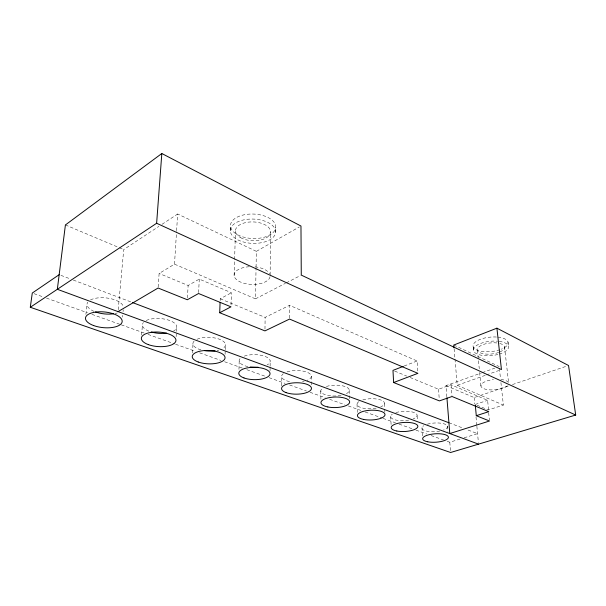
<?xml version="1.0" encoding="UTF-8"?>
<svg xmlns="http://www.w3.org/2000/svg" width="606" height="606" viewBox="0 0 606 606"><rect width="100%" height="100%" fill="white"/><g stroke="black" fill="none" stroke-linecap="round" stroke-linejoin="round"><path stroke-width="0.45" stroke-dasharray="3.03 2.27" d="M289.562 318.15L289.562 305.31L417.102 360.987L417.807 371.576M281.578 385.999L281.623 376.697M275.685 232.189A22.71 12.158 2.1 0 0 242.241 220.228A22.71 12.158 2.1 0 0 241.074 241.249A22.71 12.158 2.1 0 0 275.685 232.189L275.73 227.25A22.649 12.234 2.2 0 0 242.37 215.206A22.649 12.234 2.2 0 0 241.211 236.363A22.649 12.234 2.2 0 0 275.73 227.25M270.132 275.018L270.594 231.81M270.064 370.652L270.102 367.084M270.109 366.191L270.17 360.843M264.974 329.096L265.125 317.392L289.562 305.31M158.151 287.108L159.12 273.465L174.498 264.163L255.482 298.856L256.05 268.11M256.065 267.185L256.361 251.346L299.341 226.955M238.969 369.342L239.181 361.305M234.121 275.457L234.575 260.383M234.605 259.444L235.461 231.181M231.045 304.954L231.431 292.751L199.276 279.101L188.133 285.487L159.12 273.465M225.076 354.252L225.197 350.563M225.227 349.639L225.417 344.102M230.31 230.803L230.469 225.849M220.152 300.644L220.228 298.788L231.431 292.751M198.609 292.607L199.276 279.101M192.526 352.972L193.041 342.776M187.443 297.978L188.133 285.487M176.119 336.671L176.649 327.778M174.498 264.163L176.543 231.651M176.604 230.719L177.656 214.001L256.361 251.346M141.615 335.103L142.455 324.346M122.571 317.165L122.73 315.317M123.063 311.628L123.223 309.787M118.223 309.742L123.73 249.574L158.901 226.371M85.9 314.378L87.006 304.151M162.029 224.311L177.656 214.001M255.482 298.856L285.456 283.305M286.29 282.873L300.44 275.533M404.179 366.016L417.102 360.987M446.842 396.786L445.955 385.651L481.444 372.932M482.331 372.614L494.754 368.16M410.156 377.5L438.509 389.249L451.061 384.765L487.618 400.331L488.671 410.785M454.992 359.07L457.242 385.295L485.527 375.243M486.413 374.932L498.791 370.531M445.955 385.651L474.18 397.574L508.904 385.772M512.464 384.568L567.655 365.812M475.225 404.467L487.618 400.331M500.92 382.53L503.366 405.05L488.391 409.929L476.869 405.149M447.13 441.274L449.796 442.228L460.552 438.911M464.135 437.805L477.573 433.654L466.287 429.366M34.057 293.675L42.958 296.857M46.518 298.129L87.469 312.764M91.923 314.347L120.405 324.528M121.298 324.846L144.448 333.118M148.008 334.391L174.71 343.935M175.604 344.253L195.185 351.253M199.639 352.844L221.008 360.472M224.568 361.744L242.37 368.107M246.824 369.698L265.519 376.379M269.079 377.652L285.1 383.378M289.554 384.969L306.469 391.014M310.03 392.287L325.164 397.695M329.611 399.286L344.746 404.687M348.306 405.959L360.775 410.413M365.221 412.004L382.136 418.049M383.03 418.367L395.491 422.821M399.051 424.094L412.406 428.866M415.966 430.139L426.654 433.957M431.101 435.547L443.562 440.001M60.933 275.359L69.781 278.722M73.326 280.07L131.707 302.25M448.925 422.768L462.817 428.048M220.228 298.788L265.125 317.392M394.695 371.092L406.717 376.076M65.41 224.947L118.511 247.369M119.382 247.74L123.73 249.574M457.242 385.295L503.366 405.05M453.78 345.026L499.192 366.569M507.964 341.943L508.434 346.026M504.548 346.882L508.616 383.106A13.93 5.174 -5.3 0 0 500.639 379.447M499.389 368.448L500.511 378.773M488.671 412.694L489.413 420.079M477.445 350.215L479.263 368.706M479.626 372.41L480.982 386.272M473.263 347.003L473.65 351.063M474.18 397.574L474.793 404.05M476.013 417.004L476.793 425.329M476.877 426.253L478.392 442.38M454.106 348.768L454.909 358.138M451.061 384.765L451.962 395.604M449.796 442.228L450.47 450.629M447.448 426.041L447.872 431.389M438.509 389.249L439.259 399.104M421.988 427.609L422.579 436.509M417.095 415.807L417.39 420.382M390.673 416.254L391.097 424.503M384.454 403.596L384.681 408.315M384.727 409.262L384.863 412.095M357.025 404.05L357.32 412.557M349.298 390.446L349.571 399.437M320.779 390.9L320.922 399.907M311.325 376.235L311.37 380.886M311.386 381.81L311.423 385.53M497.92 337.141A17.619 7.234 -5.8 0 1 501.321 349.2M499.836 349.753A17.619 7.234 -5.8 0 1 473.089 346.465A17.619 7.234 -5.8 0 1 497.064 337.065M507.313 385.855A13.93 5.174 -5.3 0 1 483.414 388.514A13.93 5.174 -5.3 0 1 493.466 379.561M499.723 343.466A13.673 5.56 -5.7 0 1 499.48 352.131M498.776 352.404A13.673 5.56 -5.7 0 1 480.747 353.018A13.673 5.56 -5.7 0 1 480.937 345.549A13.673 5.56 -5.7 0 1 499.011 343.299M270.049 276.722A18.013 8.855 1.7 0 1 251.967 284.403A18.013 8.855 1.7 0 1 234.158 275.768A18.013 8.855 1.7 0 1 249.437 266.731M255.02 266.875A18.013 8.855 1.7 0 1 269.503 273.654M499.215 341.367A17.657 7.181 -5.7 0 1 508.578 346.897A17.657 7.181 -5.7 0 1 499.488 354.033M497.859 354.495A17.657 7.181 -5.7 0 1 473.415 349.973A17.657 7.181 -5.7 0 1 497.518 341.186M395.892 412.61A13.271 4.659 -2.9 0 1 413.898 412.459A13.271 4.659 -2.9 0 1 413.239 418.852M408.724 420.094A13.271 4.659 -2.9 0 1 393.93 419.488A13.271 4.659 -2.9 0 1 392.302 414.231M362.82 399.922A13.741 5.022 -2.2 0 1 381.113 400.112A13.741 5.022 -2.2 0 1 380.742 406.861M376.167 408.186A13.741 5.022 -2.2 0 1 360.328 407.376A13.741 5.022 -2.2 0 1 359.108 401.483M326.392 386.461A14.264 5.416 -1.4 0 1 345.473 386.689A14.264 5.416 -1.4 0 1 345.761 393.953M341.133 395.37A14.264 5.416 -1.4 0 1 324.99 394.642A14.264 5.416 -1.4 0 1 322.112 388.575M287.002 371.917A14.855 5.855 -0.3 0 1 307.371 372.357A14.855 5.855 -0.3 0 1 307.144 380.401M304.151 381.356A14.855 5.855 -0.3 0 1 302.447 381.712M289.486 381.583A14.855 5.855 -0.3 0 1 283.313 373.72M244.279 356.131A15.529 6.333 0.9 0 1 265.133 356.434A15.529 6.333 0.9 0 1 267.102 364.926M247.945 366.6A15.529 6.333 0.9 0 1 240.62 358.085M197.018 339.262A16.309 6.855 2.3 0 1 219.213 339.148A16.309 6.855 2.3 0 1 222.675 348.533M218.789 350.094A16.309 6.855 2.3 0 1 217.016 350.51M200.942 349.867A16.309 6.855 2.3 0 1 194.162 341.072M146.205 320.521A17.218 7.423 4 0 1 170.074 320.65A17.218 7.423 4 0 1 173.407 331.141M148.826 331.141A17.218 7.423 4 0 1 143.425 322.49M427.328 424.2A12.84 4.333 -3.5 0 1 444.675 424.041A12.84 4.333 -3.5 0 1 443.509 430.018M439.82 431.04A12.84 4.333 -3.5 0 1 425.117 430.722A12.84 4.333 -3.5 0 1 423.73 425.723M117.337 312.938A18.294 8.045 5.9 0 1 115.095 313.514M94.006 311.348A18.294 8.045 5.9 0 1 87.787 302.121M90.453 299.955A18.294 8.045 5.9 0 1 109.103 298.341A18.294 8.045 5.9 0 1 123.079 305.818M240.605 237.658A17.582 9.408 2.1 0 0 269.996 234.219A17.582 9.408 2.1 0 0 248.468 222.122A17.582 9.408 2.1 0 0 240.605 237.658"/><path stroke-width="0.91" d="M403.316 366.35L392.976 370.38L393.62 382.53L417.92 373.341L289.562 319.067L264.951 330.899L219.705 312.741L220.084 302.508M496.912 328.172L568.542 365.509L575.7 415.042L450.614 452.493L30.3 307.272L156.628 223.273L161.825 153.507L300.97 226.03L301.273 275.101L501.442 369.592L496.912 328.172L453.78 345.026L454.023 347.836M30.3 307.272L32.277 293.039L59.168 274.692M161.825 153.507L65.41 224.947L57.335 289.297L478.558 444.13M118.049 311.62L158.09 288.017L187.345 299.758L198.571 293.509L230.984 306.833L219.705 312.741M475.316 405.406L476.286 415.701L488.762 411.656L452.038 396.506L439.395 400.899L393.62 382.53M132.593 302.583L448.925 422.768M476.286 415.701L489.512 421.003L449.788 433.555L446.917 397.718M156.628 223.273L575.7 415.042M258.103 367.198A15.529 6.333 0.9 0 1 250.187 366.986M215.107 350.813A16.309 6.855 2.3 0 1 204.396 350.624M166.574 333.133A17.218 7.423 4 0 1 151.212 331.967M113.474 313.787A18.294 8.045 5.9 0 1 95.543 311.954M396.816 431.017A13.34 4.537 -2.9 0 0 417.799 426.798A13.34 4.537 -2.9 0 0 398.983 423.079A13.34 4.537 -2.9 0 0 396.816 431.017M363.592 419.428A13.817 4.893 -2.2 0 0 384.999 414.928A13.817 4.893 -2.2 0 0 365.054 410.921A13.817 4.893 -2.2 0 0 363.592 419.428M327.816 406.959A14.355 5.28 -1.4 0 0 349.654 402.142A14.355 5.28 -1.4 0 0 328.467 397.794A14.355 5.28 -1.4 0 0 327.816 406.959M286.07 392.612A14.953 5.712 -0.4 0 0 310.992 389.794A14.953 5.712 -0.4 0 0 292.456 382.992A14.953 5.712 -0.4 0 0 286.07 392.612M243.983 377.947A15.635 6.181 0.8 0 0 269.723 374.925A15.635 6.181 0.8 0 0 249.574 367.539A15.635 6.181 0.8 0 0 243.983 377.947M198.238 362.002A16.423 6.696 2.2 0 0 224.841 358.76A16.423 6.696 2.2 0 0 202.866 350.7A16.423 6.696 2.2 0 0 198.238 362.002M148.326 344.609A17.339 7.257 3.8 0 0 175.846 341.117A17.339 7.257 3.8 0 0 151.795 332.293A17.339 7.257 3.8 0 0 148.326 344.609M427.745 441.797A12.908 4.219 -3.5 0 0 448.319 437.843A12.908 4.219 -3.5 0 0 430.518 434.388A12.908 4.219 -3.5 0 0 427.745 441.797M93.657 325.558A18.43 7.863 5.6 0 0 122.154 321.778A18.43 7.863 5.6 0 0 95.703 312.075A18.43 7.863 5.6 0 0 93.657 325.558"/></g></svg>
